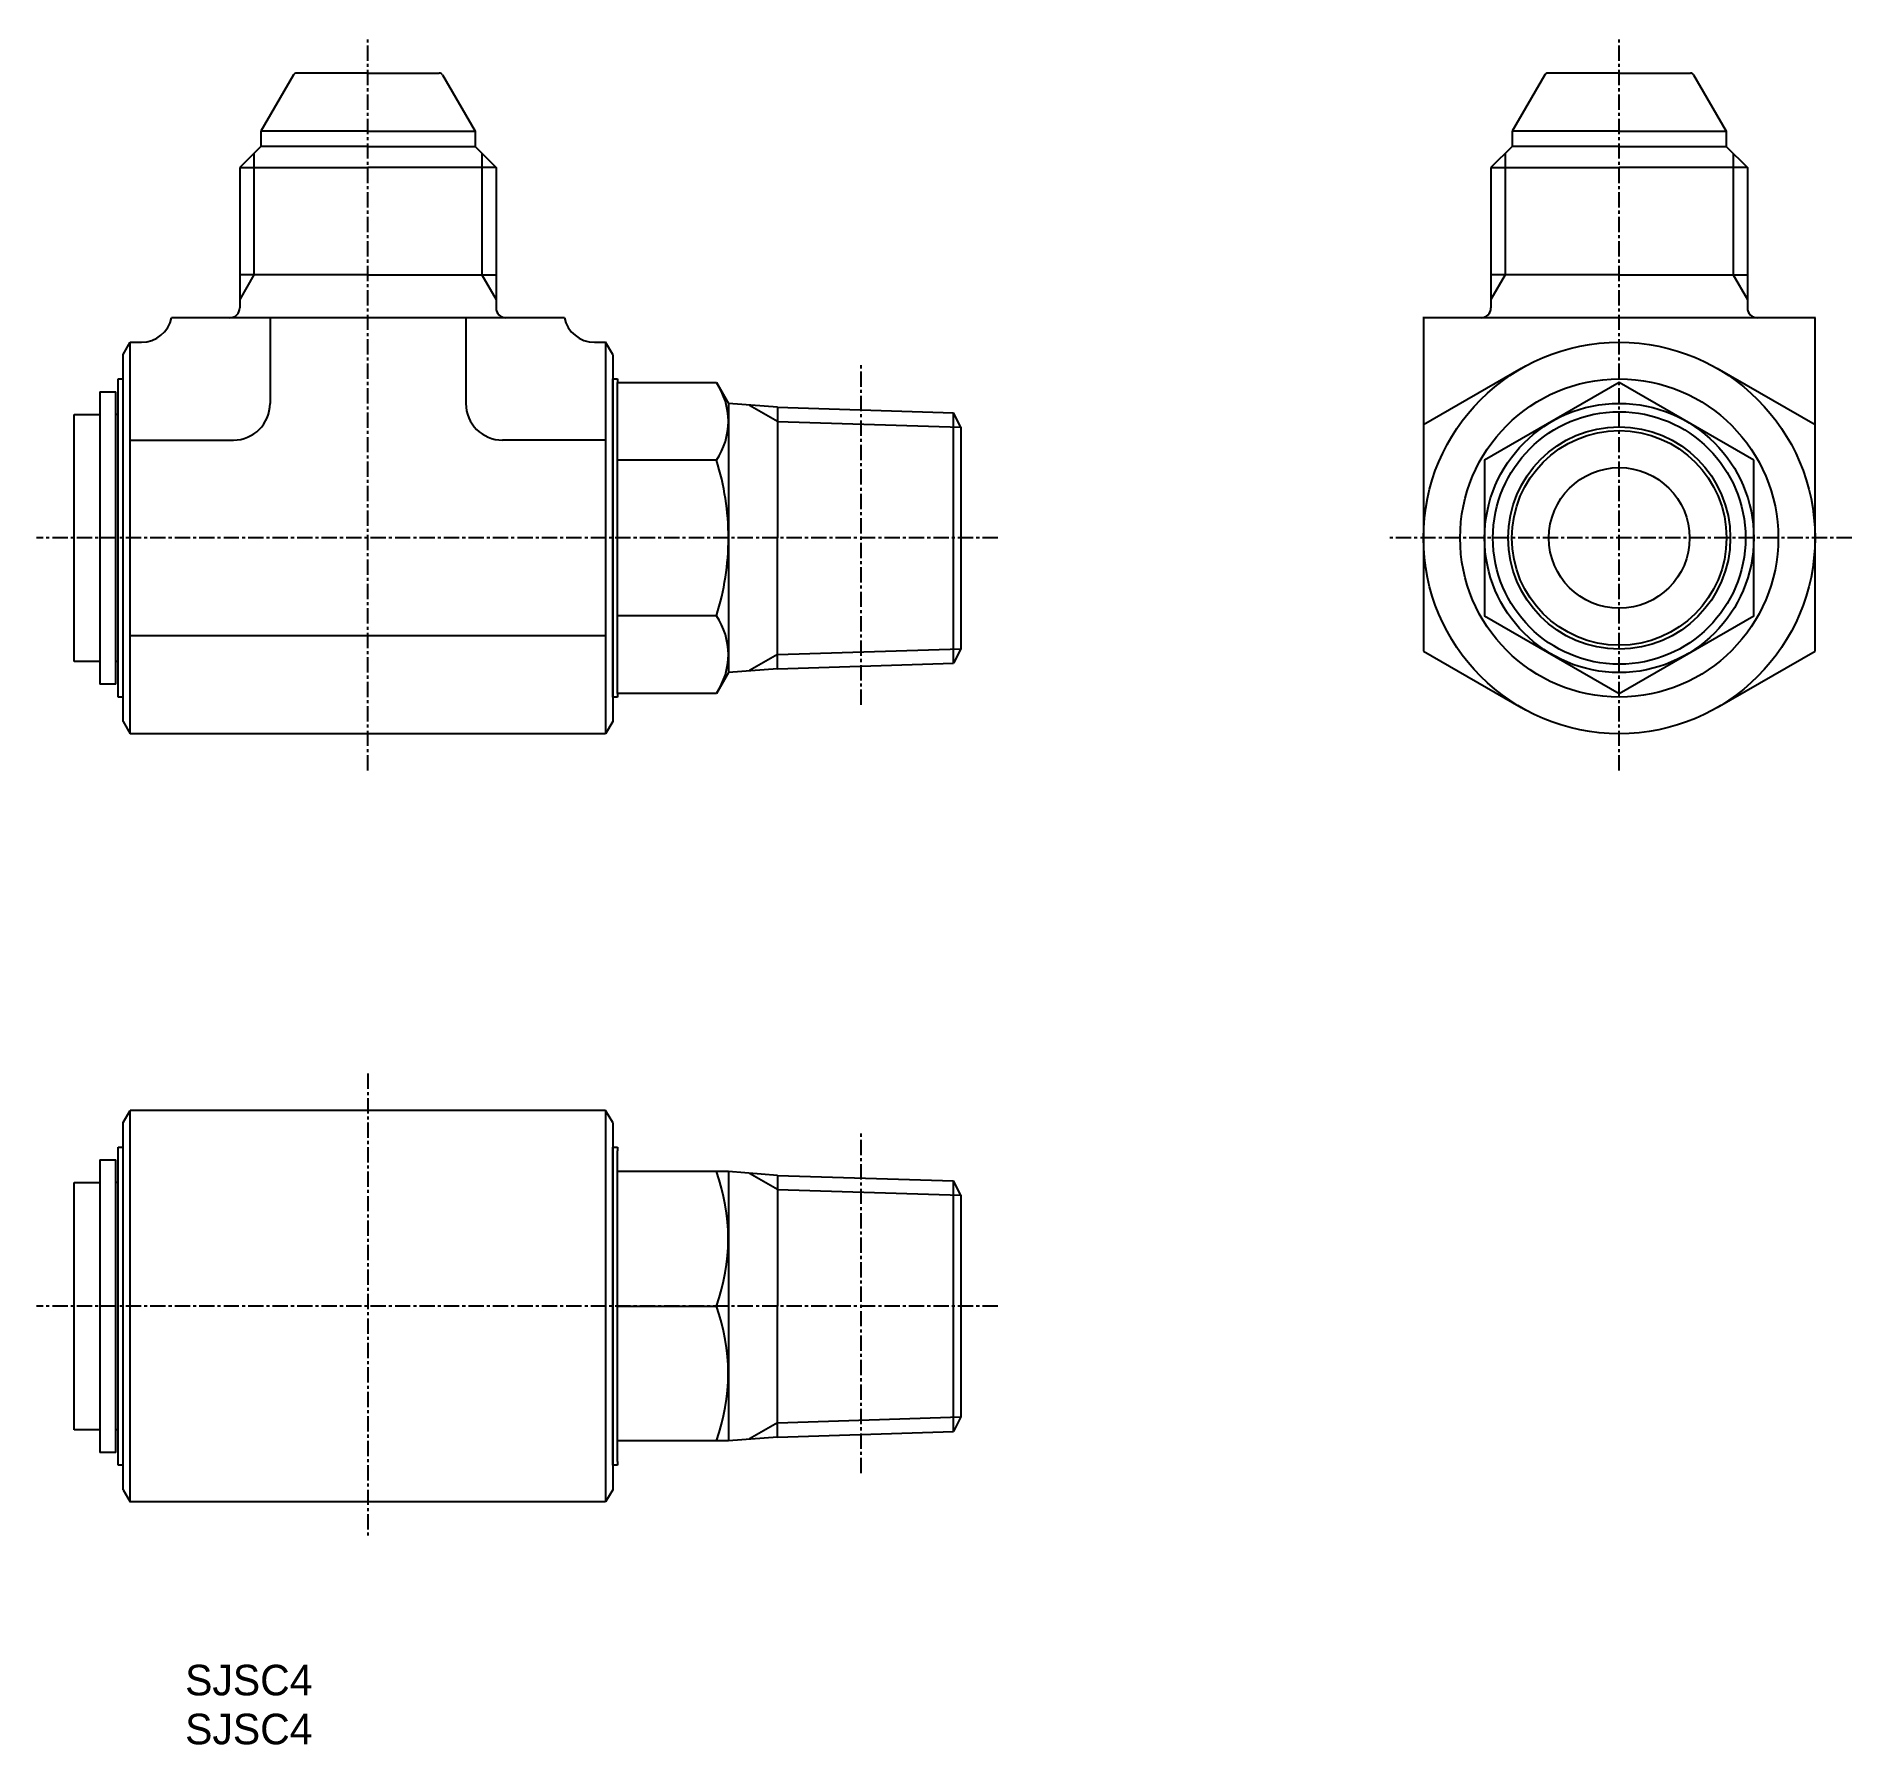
# Model space of a CAD drawing. Extents: x 961 to 1109, y -37 to 103.
import ezdxf

# ---------------------------------------------------------------- set-up
doc = ezdxf.new("R2010")
doc.units = 0
doc.linetypes.add('CENTER', pattern=[2, 1.25, -0.25, 0.25, -0.25])
doc.layers.get('0').update_dxf_attribs({"linetype": 'CONTINUOUS'})
doc.layers.add('CENTER', color=1, linetype='CENTER')

msp = doc.modelspace()

# ---------------------------------------------------------------- linework, layer by layer
at = {"color": 7, "linetype": 'CONTINUOUS'}
for p, q in [((982.09, 99.65), (979.43, 95.04)), ((988.18, 99.8), (982.35, 99.8)), ((988.18, 99.8), (994, 99.8)), ((994.26, 99.65), (996.93, 95.04)), ((1084.34, 99.65), (1081.68, 95.04)), ((1090.43, 99.8), (1084.6, 99.8)), ((1090.43, 99.8), (1096.25, 99.8)), ((1096.51, 99.65), (1099.18, 95.04)), ((988.18, 95.04), (979.43, 95.04)), ((979.43, 95.04), (979.43, 93.8)), ((988.18, 95.04), (996.93, 95.04)), ((996.93, 95.04), (996.93, 93.8)), ((1090.43, 95.04), (1081.68, 95.04)), ((1081.68, 95.04), (1081.68, 93.8)), ((1090.43, 95.04), (1099.18, 95.04)), ((1099.18, 95.04), (1099.18, 93.8)), ((979.43, 93.8), (977.7, 92.07)), ((988.18, 93.8), (979.43, 93.8)), ((988.18, 93.8), (996.93, 93.8)), ((996.93, 93.8), (998.65, 92.07)), ((1081.68, 93.8), (1079.95, 92.07)), ((1090.43, 93.8), (1081.68, 93.8)), ((1090.43, 93.8), (1099.18, 93.8)), ((1099.18, 93.8), (1100.91, 92.07)), ((977.7, 92.07), (977.7, 80.6)), ((977.7, 92.07), (988.18, 92.07)), ((998.65, 92.07), (988.18, 92.07)), ((998.65, 92.07), (998.65, 80.6)), ((1079.95, 92.07), (1079.95, 80.6)), ((1079.95, 92.07), (1090.43, 92.07)), ((1100.91, 92.07), (1090.43, 92.07)), ((1100.91, 92.07), (1100.91, 80.6)), ((988.18, 83.3), (977.7, 83.3)), ((988.18, 83.3), (998.65, 83.3)), ((1090.43, 83.3), (1079.95, 83.3)), ((1090.43, 83.3), (1100.91, 83.3)), ((1004.23, 79.8), (972.13, 79.8)), ((980.18, 79.8), (980.18, 72.8)), ((996.18, 79.8), (996.18, 72.8)), ((1106.48, 79.8), (1074.38, 79.8)), ((1074.43, 79.8), (1074.43, 52.56)), ((1106.43, 52.56), (1106.43, 79.8)), ((968.18, 76.8), (968.75, 77.8)), ((968.75, 45.8), (968.75, 77.8)), ((968.75, 77.8), (969.68, 77.8)), ((1006.68, 77.8), (1007.6, 77.8)), ((1007.6, 77.8), (1007.6, 45.8)), ((1008.18, 76.8), (1007.6, 77.8)), ((968.18, 46.8), (968.18, 76.8)), ((1008.18, 76.8), (1008.18, 46.8)), ((967.78, 48.8), (967.78, 74.8)), ((967.78, 74.8), (968.18, 74.8)), ((1008.18, 48.8), (1008.18, 74.8)), ((1008.18, 74.8), (1008.58, 74.8)), ((1008.58, 74.8), (1008.58, 74.5)), ((1008.58, 49.1), (1008.58, 74.5)), ((1008.58, 74.5), (1016.65, 74.5)), ((1016.65, 74.5), (1017.64, 72.8)), ((1082.43, 75.66), (1074.43, 71.04)), ((1106.43, 71.04), (1098.43, 75.66)), ((966.28, 73.75), (966.28, 61.8)), ((966.28, 73.75), (967.58, 73.75)), ((967.58, 61.8), (967.58, 73.75)), ((1017.64, 72.8), (1017.64, 61.8)), ((1017.64, 72.8), (1017.64, 61.8)), ((1021.64, 72.49), (1017.64, 72.8)), ((964.18, 51.7), (964.18, 71.9)), ((964.18, 71.9), (966.28, 71.9)), ((967.78, 71.9), (967.58, 71.9)), ((1021.64, 72.49), (1036.02, 72.04)), ((1021.64, 72.49), (1021.64, 61.8)), ((1036.02, 51.56), (1036.02, 72.04)), ((1036.64, 70.86), (1036.02, 72.04)), ((968.75, 69.8), (977.18, 69.8)), ((1007.6, 69.8), (999.18, 69.8)), ((1036.64, 70.86), (1036.64, 52.74)), ((1016.65, 68.15), (1008.58, 68.15)), ((966.28, 61.8), (966.28, 49.85)), ((967.58, 49.85), (967.58, 61.8)), ((1017.64, 61.8), (1017.64, 50.8)), ((1021.64, 51.11), (1021.64, 61.8)), ((1016.65, 55.45), (1008.58, 55.45)), ((1007.6, 53.8), (968.75, 53.8)), ((1036.64, 52.74), (1036.02, 51.56)), ((1074.43, 52.56), (1082.43, 47.94)), ((1098.43, 47.94), (1106.43, 52.56)), ((966.28, 51.7), (964.18, 51.7)), ((967.78, 51.7), (967.58, 51.7)), ((1017.64, 50.8), (1016.65, 49.1)), ((1021.64, 51.11), (1017.64, 50.8)), ((1021.64, 51.11), (1036.02, 51.56)), ((967.58, 49.85), (966.28, 49.85)), ((1016.65, 49.1), (1008.58, 49.1)), ((1008.58, 49.1), (1008.58, 48.8)), ((968.18, 48.8), (967.78, 48.8)), ((1008.58, 48.8), (1008.18, 48.8)), ((968.18, 46.8), (968.75, 45.8)), ((1008.18, 46.8), (1007.6, 45.8)), ((1007.6, 45.8), (968.75, 45.8)), ((968.18, 14.02), (968.75, 15.02)), ((1007.6, 15.02), (968.75, 15.02)), ((968.75, -16.98), (968.75, 15.02)), ((1007.6, 15.02), (1007.6, -16.98)), ((1008.18, 14.02), (1007.6, 15.02)), ((968.18, -15.98), (968.18, 14.02)), ((1008.18, 14.02), (1008.18, -15.98)), ((967.78, -13.98), (967.78, 12.02)), ((967.78, 12.02), (968.18, 12.02)), ((1008.18, -13.98), (1008.18, 12.02)), ((1008.18, 12.02), (1008.58, 12.02)), ((1008.58, 12.02), (1008.58, 11.72)), ((966.28, 10.97), (966.28, -0.98)), ((966.28, 10.97), (967.58, 10.97)), ((967.58, -0.98), (967.58, 10.97)), ((1008.58, -13.69), (1008.58, 11.72)), ((964.18, -11.08), (964.18, 9.12)), ((964.18, 9.12), (966.28, 9.12)), ((967.78, 9.12), (967.58, 9.12)), ((1017.64, 10.02), (1008.58, 10.02)), ((1017.64, 10.02), (1017.64, -0.98)), ((1017.64, 10.02), (1017.64, -0.98)), ((1021.64, 9.71), (1017.64, 10.02)), ((1021.64, 9.71), (1036.02, 9.26)), ((1021.64, 9.71), (1021.64, -0.98)), ((1036.02, -11.23), (1036.02, 9.26)), ((1036.64, 8.08), (1036.02, 9.26)), ((1036.64, 8.08), (1036.64, -10.04)), ((966.28, -0.98), (966.28, -12.93)), ((967.58, -12.93), (967.58, -0.98)), ((1008.58, -0.98), (1016.65, -0.98)), ((1017.64, -0.98), (1017.64, -11.98)), ((1021.64, -11.68), (1021.64, -0.98)), ((1036.64, -10.04), (1036.02, -11.23)), ((966.28, -11.08), (964.18, -11.08)), ((967.78, -11.08), (967.58, -11.08)), ((1021.64, -11.68), (1017.64, -11.98)), ((1021.64, -11.68), (1036.02, -11.23)), ((967.58, -12.93), (966.28, -12.93)), ((1017.64, -11.98), (1008.58, -11.98)), ((968.18, -13.98), (967.78, -13.98)), ((1008.58, -13.98), (1008.18, -13.98)), ((1008.58, -13.69), (1008.58, -13.98)), ((968.18, -15.98), (968.75, -16.98)), ((1008.18, -15.98), (1007.6, -16.98)), ((1007.6, -16.98), (968.75, -16.98))]:
    msp.add_line(p, q, dxfattribs=at)
at = {"color": 3, "linetype": 'CONTINUOUS'}
for p, q in [((978.86, 93.23), (978.86, 83.3)), ((997.49, 93.23), (997.49, 83.3)), ((1081.11, 93.23), (1081.11, 83.3)), ((1099.74, 93.23), (1099.74, 83.3)), ((978.86, 83.3), (977.7, 81.29)), ((997.49, 83.3), (998.65, 81.29)), ((1081.11, 83.3), (1079.95, 81.29)), ((1099.74, 83.3), (1100.91, 81.29)), ((1021.64, 71.33), (1019.37, 72.64)), ((1021.64, 71.33), (1036.64, 70.86)), ((1021.64, 52.27), (1019.37, 50.96)), ((1021.64, 52.27), (1036.64, 52.74)), ((1021.64, 8.54), (1019.37, 9.85)), ((1021.64, 8.54), (1036.64, 8.08)), ((1021.64, -10.51), (1036.64, -10.04)), ((1021.64, -10.51), (1019.37, -11.82))]:
    msp.add_line(p, q, dxfattribs=at)
at = {"color": 7, "linetype": 'CONTINUOUS'}
msp.add_lwpolyline([(1101.43, 68.15), (1090.43, 74.5), (1079.43, 68.15), (1079.43, 55.45), (1090.43, 49.1), (1101.43, 55.45)], close=True, dxfattribs=at)
for radius in [16, 13, 11, 10.32, 8.77, 5.75]:
    msp.add_circle((1090.43, 61.8), radius, dxfattribs=at)
at = {"color": 3, "linetype": 'CONTINUOUS'}
msp.add_circle((1090.43, 61.8), 9.08, dxfattribs=at)
at = {"color": 7, "linetype": 'CONTINUOUS'}
for centre, radius, start, end in [((982.35, 99.5), 0.3, 90, 150), ((994, 99.5), 0.3, 30, 90), ((1084.6, 99.5), 0.3, 90, 150), ((1096.25, 99.5), 0.3, 30, 90), ((976.9, 80.6), 0.8, 270, 0), ((999.45, 80.6), 0.8, 180, 270), ((1079.15, 80.6), 0.8, 270, 0), ((1101.71, 80.6), 0.8, 180, 270), ((969.68, 80.3), 2.5, 270, 348.463), ((1006.68, 80.3), 2.5, 191.537, 270), ((1012.01, 71.33), 5.62, 325.6158, 34.3842), ((977.18, 72.8), 3, 270, 0), ((999.18, 72.8), 3, 180, 270), ((996.62, 61.8), 21.02, 0, 17.588), ((996.62, 61.8), 21.02, 342.412, 0), ((1012.01, 52.27), 5.62, 325.6158, 34.3842), ((1001.36, 4.52), 16.26, 340.2266, 19.7734), ((1001.36, -6.48), 16.26, 340.2266, 19.7734)]:
    msp.add_arc(centre, radius, start, end, dxfattribs=at)
at = {"layer": 'CENTER', "color": 1, "linetype": 'CENTER'}
for p, q in [((988.18, 42.8), (988.18, 102.8)), ((1090.43, 42.8), (1090.43, 102.8)), ((1028.48, 48.16), (1028.48, 76.08)), ((1039.64, 61.8), (961.08, 61.8)), ((1109.43, 61.8), (1071.43, 61.8)), ((988.18, 18.02), (988.18, -19.98)), ((1028.48, -14.63), (1028.48, 13.3)), ((1039.64, -0.98), (961.08, -0.98))]:
    msp.add_line(p, q, dxfattribs=at)

# ---------------------------------------------------------------- texts
for p in [(973.24, -32.79), (973.24, -36.79)]:
    msp.add_text('SJSC4', height=2.5).set_placement(p)

doc.saveas('drawing.dxf')
